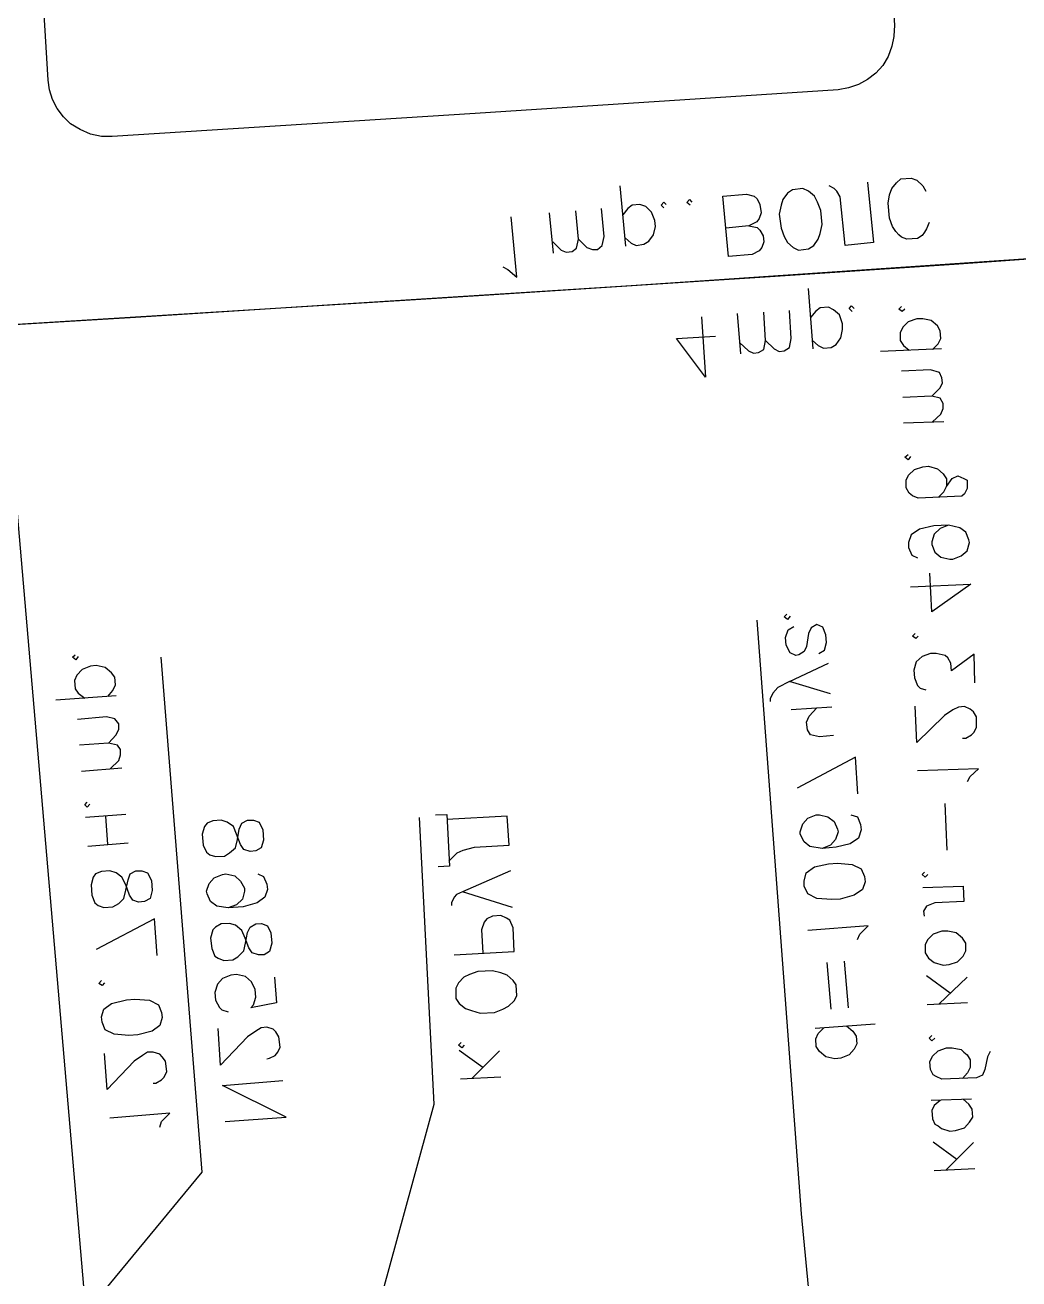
# Model space of a CAD drawing. Header units: metres. Extents: x 131 to 658, y 22 to 173.
# Drawn here: x 493.64 to 510.84, y 111.31 to 133.01 of the extents above; entities that cross this region are included whole.
import ezdxf

# ---------------------------------------------------------------- set-up
doc = ezdxf.new("R2010")
doc.units = ezdxf.units.M
for name, color, linetype in [('ELECTR_CABLE', 7, 'Continuous'), ('ELECTR_CABLE_COMM', 7, 'Continuous'), ('GRASS', 7, 'Continuous'), ('ROAD', 7, 'Continuous'), ('SEWER', 7, 'Continuous'), ('SIDEWALK_PATH', 7, 'Continuous'), ('WATER_PIPELINE', 7, 'Continuous')]:
    doc.layers.add(name, color=color, linetype=linetype)

msp = doc.modelspace()

# ---------------------------------------------------------------- linework, layer by layer
at = {"layer": 'ELECTR_CABLE'}
for points in [[(507.277, 127.409), (507.2, 128.452)], [(506.001, 127.52), (506.157, 127.376), (506.157, 127.376), (506.245, 127.332), (506.245, 127.332), (506.334, 127.343), (506.334, 127.343), (506.423, 127.398), (506.423, 127.398), (506.456, 127.554), (506.456, 127.554), (506.423, 128.042)], [(506.456, 127.554), (506.601, 127.409), (506.601, 127.409), (506.689, 127.365), (506.689, 127.365), (506.778, 127.376), (506.778, 127.376), (506.867, 127.432), (506.867, 127.432), (506.9, 127.587), (506.9, 127.587), (506.867, 128.075)], [(507.266, 127.554), (507.366, 127.465), (507.366, 127.465), (507.455, 127.42), (507.455, 127.42), (507.588, 127.432), (507.588, 127.432), (507.677, 127.487), (507.677, 127.487), (507.755, 127.598), (507.755, 127.598), (507.788, 127.742), (507.788, 127.742), (507.788, 127.842), (507.788, 127.842), (507.732, 127.997), (507.732, 127.997), (507.633, 128.086), (507.633, 128.086), (507.544, 128.131), (507.544, 128.131), (507.399, 128.12), (507.399, 128.12), (507.322, 128.064), (507.322, 128.064), (507.233, 127.953)], [(507.954, 128.053), (507.899, 128.108), (507.899, 128.108), (507.943, 128.153), (507.943, 128.153), (507.988, 128.108)], [(505.347, 127.964), (505.413, 126.921), (505.413, 126.921), (504.914, 127.587), (504.914, 127.587), (505.591, 127.631)], [(506.024, 127.321), (505.968, 128.02)]]:
    msp.add_lwpolyline(points, dxfattribs=at)
at = {"layer": 'ELECTR_CABLE_COMM'}
for points in [[(495.282, 103.917), (492.829, 132.436)], [(504.037, 129.185), (503.937, 130.228)], [(508.221, 130.294), (508.321, 129.251), (508.321, 129.251), (507.832, 129.196), (507.832, 129.196), (507.743, 130.039), (507.743, 130.039), (507.688, 130.139), (507.688, 130.139), (507.644, 130.184), (507.644, 130.184), (507.555, 130.228)], [(509.286, 129.595), (509.242, 129.484), (509.242, 129.484), (509.208, 129.429), (509.208, 129.429), (509.164, 129.373), (509.164, 129.373), (509.086, 129.318), (509.086, 129.318), (508.898, 129.307), (508.898, 129.307), (508.809, 129.34), (508.809, 129.34), (508.764, 129.385), (508.764, 129.385), (508.709, 129.44), (508.709, 129.44), (508.653, 129.529), (508.653, 129.529), (508.598, 129.673), (508.598, 129.673), (508.576, 129.928), (508.576, 129.928), (508.598, 130.073), (508.598, 130.073), (508.642, 130.184), (508.642, 130.184), (508.72, 130.283), (508.72, 130.283), (508.798, 130.35), (508.798, 130.35), (508.975, 130.361), (508.975, 130.361), (509.075, 130.328), (509.075, 130.328), (509.175, 130.228), (509.175, 130.228), (509.23, 130.139)], [(505.147, 129.895), (505.091, 129.939), (505.091, 129.939), (505.136, 129.995), (505.136, 129.995), (505.18, 129.95)], [(506.168, 129.54), (506.312, 129.507), (506.312, 129.507), (506.356, 129.462), (506.356, 129.462), (506.412, 129.362), (506.412, 129.362), (506.423, 129.263), (506.423, 129.263), (506.39, 129.163), (506.39, 129.163), (506.345, 129.107), (506.345, 129.107), (506.223, 129.041), (506.223, 129.041), (505.813, 129.007), (505.813, 129.007), (505.713, 130.05), (505.713, 130.05), (506.123, 130.084), (506.123, 130.084), (506.256, 130.05), (506.256, 130.05), (506.312, 130.006), (506.312, 130.006), (506.356, 129.906), (506.356, 129.906), (506.379, 129.762), (506.379, 129.762), (506.345, 129.662), (506.345, 129.662), (506.301, 129.607), (506.301, 129.607), (506.168, 129.54), (506.168, 129.54), (505.768, 129.496)], [(507.022, 129.118), (507.2, 129.14), (507.2, 129.14), (507.289, 129.196), (507.289, 129.196), (507.366, 129.307), (507.366, 129.307), (507.399, 129.407), (507.399, 129.407), (507.433, 129.562), (507.433, 129.562), (507.411, 129.806), (507.411, 129.806), (507.355, 129.95), (507.355, 129.95), (507.3, 130.05), (507.3, 130.05), (507.2, 130.139), (507.2, 130.139), (507.1, 130.184), (507.1, 130.184), (506.922, 130.161), (506.922, 130.161), (506.834, 130.106), (506.834, 130.106), (506.756, 129.995), (506.756, 129.995), (506.723, 129.895), (506.723, 129.895), (506.689, 129.74), (506.689, 129.74), (506.723, 129.496), (506.723, 129.496), (506.778, 129.351), (506.778, 129.351), (506.834, 129.251), (506.834, 129.251), (506.933, 129.163), (506.933, 129.163), (507.022, 129.118)], [(502.783, 129.063), (502.717, 129.762)], [(502.772, 129.263), (502.916, 129.118), (502.916, 129.118), (503.005, 129.085), (503.005, 129.085), (503.105, 129.096), (503.105, 129.096), (503.183, 129.152), (503.183, 129.152), (503.216, 129.307), (503.216, 129.307), (503.172, 129.795)], [(503.216, 129.307), (503.36, 129.163), (503.36, 129.163), (503.46, 129.129), (503.46, 129.129), (503.549, 129.129), (503.549, 129.129), (503.627, 129.196), (503.627, 129.196), (503.66, 129.351), (503.66, 129.351), (503.616, 129.84)], [(504.026, 129.329), (504.126, 129.24), (504.126, 129.24), (504.215, 129.196), (504.215, 129.196), (504.348, 129.218), (504.348, 129.218), (504.437, 129.274), (504.437, 129.274), (504.514, 129.385), (504.514, 129.385), (504.548, 129.529), (504.548, 129.529), (504.537, 129.629), (504.537, 129.629), (504.481, 129.773), (504.481, 129.773), (504.381, 129.873), (504.381, 129.873), (504.281, 129.906), (504.281, 129.906), (504.148, 129.895), (504.148, 129.895), (504.07, 129.84), (504.07, 129.84), (503.982, 129.729)], [(504.692, 129.851), (504.647, 129.895), (504.647, 129.895), (504.692, 129.95), (504.692, 129.95), (504.736, 129.906)], [(501.907, 128.83), (501.995, 128.785), (501.995, 128.785), (502.151, 128.652), (502.151, 128.652), (502.051, 129.695)], [(508.864, 128.097), (508.82, 128.053), (508.82, 128.053), (508.764, 128.097), (508.764, 128.097), (508.809, 128.142)], [(509.341, 127.398), (509.441, 127.498), (509.441, 127.498), (509.486, 127.587), (509.486, 127.587), (509.475, 127.72), (509.475, 127.72), (509.43, 127.809), (509.43, 127.809), (509.319, 127.898), (509.319, 127.898), (509.175, 127.931), (509.175, 127.931), (509.075, 127.931), (509.075, 127.931), (508.92, 127.875), (508.92, 127.875), (508.831, 127.787), (508.831, 127.787), (508.787, 127.687), (508.787, 127.687), (508.787, 127.554), (508.787, 127.554), (508.842, 127.465), (508.842, 127.465), (508.942, 127.387)], [(509.497, 127.409), (508.443, 127.365)], [(509.33, 126.588), (509.475, 126.732), (509.475, 126.732), (509.519, 126.821), (509.519, 126.821), (509.508, 126.91), (509.508, 126.91), (509.463, 126.999), (509.463, 126.999), (509.308, 127.043), (509.308, 127.043), (508.809, 127.021)], [(509.341, 126.144), (509.486, 126.277), (509.486, 126.277), (509.53, 126.377), (509.53, 126.377), (509.53, 126.466), (509.53, 126.466), (509.475, 126.555), (509.475, 126.555), (509.33, 126.588), (509.33, 126.588), (508.831, 126.566)], [(509.541, 126.144), (508.842, 126.122)], [(508.964, 125.545), (508.92, 125.49), (508.92, 125.49), (508.864, 125.534), (508.864, 125.534), (508.92, 125.578)], [(509.452, 124.846), (509.541, 124.935), (509.541, 124.935), (509.586, 125.024), (509.586, 125.024), (509.685, 125.168), (509.685, 125.168), (509.785, 125.212), (509.785, 125.212), (509.885, 125.168), (509.885, 125.168), (509.941, 125.135), (509.941, 125.135), (509.941, 124.99), (509.941, 124.99), (509.896, 124.901), (509.896, 124.901), (509.852, 124.857), (509.852, 124.857), (509.097, 124.824), (509.097, 124.824), (508.997, 124.868), (508.997, 124.868), (508.942, 124.913), (508.942, 124.913), (508.886, 125.001), (508.886, 125.001), (508.886, 125.135), (508.886, 125.135), (508.931, 125.223), (508.931, 125.223), (509.031, 125.323), (509.031, 125.323), (509.175, 125.368), (509.175, 125.368), (509.275, 125.379), (509.275, 125.379), (509.43, 125.334), (509.43, 125.334), (509.53, 125.245), (509.53, 125.245), (509.586, 125.157), (509.586, 125.157), (509.586, 125.024)], [(509.619, 124.358), (509.475, 124.302), (509.475, 124.302), (509.375, 124.202), (509.375, 124.202), (509.33, 124.069), (509.33, 124.069), (509.33, 124.025), (509.33, 124.025), (509.386, 123.892), (509.386, 123.892), (509.486, 123.803), (509.486, 123.803), (509.641, 123.77), (509.641, 123.77), (509.697, 123.77), (509.697, 123.77), (509.841, 123.825), (509.841, 123.825), (509.941, 123.914), (509.941, 123.914), (509.985, 124.058), (509.985, 124.058), (509.974, 124.103), (509.974, 124.103), (509.918, 124.236), (509.918, 124.236), (509.819, 124.313), (509.819, 124.313), (509.619, 124.358), (509.619, 124.358), (509.364, 124.347), (509.364, 124.347), (509.12, 124.291), (509.12, 124.291), (508.975, 124.191), (508.975, 124.191), (508.931, 124.058), (508.931, 124.058), (508.931, 123.969), (508.931, 123.969), (508.986, 123.836), (508.986, 123.836), (509.086, 123.792)], [(508.964, 123.292), (510.007, 123.337), (510.007, 123.337), (509.33, 122.86), (509.33, 122.86), (509.297, 123.525)], [(509.097, 122.438), (509.053, 122.394), (509.053, 122.394), (508.997, 122.438), (508.997, 122.438), (509.042, 122.482)], [(510.074, 121.628), (510.063, 122.127), (510.063, 122.127), (509.674, 121.839), (509.674, 121.839), (509.663, 121.972), (509.663, 121.972), (509.608, 122.061), (509.608, 122.061), (509.563, 122.105), (509.563, 122.105), (509.408, 122.138), (509.408, 122.138), (509.308, 122.138), (509.308, 122.138), (509.164, 122.083), (509.164, 122.083), (509.064, 121.994), (509.064, 121.994), (509.02, 121.85), (509.02, 121.85), (509.031, 121.717), (509.031, 121.717), (509.086, 121.584), (509.086, 121.584), (509.131, 121.539), (509.131, 121.539), (509.23, 121.506)], [(509.863, 120.674), (509.918, 120.674), (509.918, 120.674), (510.018, 120.729), (510.018, 120.729), (510.063, 120.773), (510.063, 120.773), (510.107, 120.862), (510.107, 120.862), (510.107, 121.04), (510.107, 121.04), (510.052, 121.129), (510.052, 121.129), (509.996, 121.173), (509.996, 121.173), (509.896, 121.217), (509.896, 121.217), (509.796, 121.206), (509.796, 121.206), (509.697, 121.162), (509.697, 121.162), (509.552, 121.062), (509.552, 121.062), (509.075, 120.596), (509.075, 120.596), (509.042, 121.228)], [(509.952, 119.919), (509.996, 120.008), (509.996, 120.008), (510.14, 120.141), (510.14, 120.141), (509.086, 120.108)], [(500.741, 119.342), (500.941, 119.353), (500.941, 119.353), (500.986, 118.454), (500.986, 118.454), (500.786, 118.443)], [(509.597, 118.732), (509.563, 119.542)], [(496.913, 101.41), (496.913, 100.433), (496.913, 100.433), (500.719, 114.337), (500.719, 114.337), (500.464, 119.298)], [(500.974, 118.543), (501.119, 118.687), (501.119, 118.687), (501.219, 118.732), (501.219, 118.732), (501.418, 118.787), (501.418, 118.787), (502.018, 118.82), (502.018, 118.82), (501.984, 119.32), (501.984, 119.32), (500.941, 119.264)], [(502.04, 118.377), (501.208, 118.01), (501.208, 118.01), (501.108, 117.966), (501.108, 117.966), (501.063, 117.922), (501.063, 117.922), (501.019, 117.822), (501.019, 117.822), (501.019, 117.777)], [(509.264, 118.31), (509.219, 118.266), (509.219, 118.266), (509.164, 118.31), (509.164, 118.31), (509.208, 118.354)], [(509.175, 118.088), (509.874, 118.11), (509.874, 118.11), (509.885, 117.844), (509.885, 117.844), (509.386, 117.822), (509.386, 117.822), (509.242, 117.766), (509.242, 117.766), (509.186, 117.677), (509.186, 117.677), (509.197, 117.589)], [(502.073, 117.744), (501.208, 118.01)], [(501.063, 116.923), (502.106, 116.978), (502.106, 116.978), (502.084, 117.389), (502.084, 117.389), (502.029, 117.522), (502.029, 117.522), (501.973, 117.555), (501.973, 117.555), (501.873, 117.6), (501.873, 117.6), (501.729, 117.589), (501.729, 117.589), (501.629, 117.544), (501.629, 117.544), (501.585, 117.489), (501.585, 117.489), (501.54, 117.356), (501.54, 117.356), (501.563, 116.956)], [(509.918, 116.989), (509.918, 117.123), (509.918, 117.123), (509.863, 117.211), (509.863, 117.211), (509.752, 117.3), (509.752, 117.3), (509.608, 117.333), (509.608, 117.333), (509.508, 117.333), (509.508, 117.333), (509.353, 117.278), (509.353, 117.278), (509.264, 117.189), (509.264, 117.189), (509.219, 117.1), (509.219, 117.1), (509.219, 116.956), (509.219, 116.956), (509.275, 116.867), (509.275, 116.867), (509.375, 116.79), (509.375, 116.79), (509.53, 116.745), (509.53, 116.745), (509.63, 116.756), (509.63, 116.756), (509.774, 116.801), (509.774, 116.801), (509.874, 116.901), (509.874, 116.901), (509.918, 116.989)], [(502.151, 116.213), (502.14, 116.401), (502.14, 116.401), (502.084, 116.479), (502.084, 116.479), (501.984, 116.568), (501.984, 116.568), (501.873, 116.612), (501.873, 116.612), (501.729, 116.645), (501.729, 116.645), (501.474, 116.634), (501.474, 116.634), (501.33, 116.579), (501.33, 116.579), (501.23, 116.535), (501.23, 116.535), (501.141, 116.435), (501.141, 116.435), (501.097, 116.346), (501.097, 116.346), (501.097, 116.168), (501.097, 116.168), (501.152, 116.08), (501.152, 116.08), (501.263, 115.991), (501.263, 115.991), (501.363, 115.957), (501.363, 115.957), (501.518, 115.913), (501.518, 115.913), (501.762, 115.924), (501.762, 115.924), (501.907, 115.98), (501.907, 115.98), (502.006, 116.035), (502.006, 116.035), (502.106, 116.124), (502.106, 116.124), (502.151, 116.213)], [(509.652, 116.257), (509.242, 116.557)], [(509.941, 116.535), (509.452, 116.068)], [(509.952, 116.091), (509.253, 116.057)], [(509.386, 115.48), (509.33, 115.436), (509.33, 115.436), (509.286, 115.48), (509.286, 115.48), (509.33, 115.525)], [(501.241, 115.358), (501.196, 115.314), (501.196, 115.314), (501.141, 115.358), (501.141, 115.358), (501.185, 115.403)], [(501.563, 114.97), (501.152, 115.269)], [(501.851, 115.258), (501.374, 114.781)], [(510.34, 115.247), (510.296, 115.159), (510.296, 115.159), (510.251, 114.937), (510.251, 114.937), (510.207, 114.837), (510.207, 114.837), (510.107, 114.792), (510.107, 114.792), (509.508, 114.77), (509.508, 114.77), (509.408, 114.815), (509.408, 114.815), (509.353, 114.848), (509.353, 114.848), (509.308, 114.937), (509.308, 114.937), (509.297, 115.07), (509.297, 115.07), (509.341, 115.17), (509.341, 115.17), (509.441, 115.258), (509.441, 115.258), (509.586, 115.314), (509.586, 115.314), (509.685, 115.314), (509.685, 115.314), (509.841, 115.281), (509.841, 115.281), (509.885, 115.236), (509.885, 115.236), (509.941, 115.192), (509.941, 115.192), (509.996, 115.103), (509.996, 115.103), (509.996, 114.97), (509.996, 114.97), (509.952, 114.881), (509.952, 114.881), (509.863, 114.781)], [(501.873, 114.803), (501.174, 114.77)], [(510.018, 114.426), (509.319, 114.404)], [(509.475, 114.404), (509.375, 114.315), (509.375, 114.315), (509.33, 114.226), (509.33, 114.226), (509.341, 114.082), (509.341, 114.082), (509.386, 113.993), (509.386, 113.993), (509.441, 113.96), (509.441, 113.96), (509.497, 113.916), (509.497, 113.916), (509.641, 113.871), (509.641, 113.871), (509.741, 113.882), (509.741, 113.882), (509.896, 113.927), (509.896, 113.927), (509.985, 114.027), (509.985, 114.027), (510.041, 114.115), (510.041, 114.115), (510.029, 114.249), (510.029, 114.249), (509.974, 114.337), (509.974, 114.337), (509.874, 114.426)], [(509.763, 113.383), (509.353, 113.683)], [(510.052, 113.672), (509.574, 113.194)], [(510.074, 113.217), (509.375, 113.183)]]:
    msp.add_lwpolyline(points, dxfattribs=at)
at = {"layer": 'GRASS'}
msp.add_lwpolyline([(508.542, 135.355), (508.687, 133.002), (508.676, 132.825), (508.676, 132.813), (508.642, 132.647), (508.576, 132.469), (508.487, 132.314), (508.365, 132.181), (508.221, 132.07), (508.065, 131.981), (507.888, 131.926), (507.71, 131.892), (501.429, 131.482), (495.149, 131.082), (494.96, 131.082), (494.771, 131.127), (494.594, 131.204), (494.427, 131.304), (494.305, 131.426), (494.194, 131.571), (494.117, 131.726), (494.061, 131.892), (494.039, 132.059), (493.928, 133.868)], dxfattribs=at)
at = {"layer": 'ROAD'}
msp.add_lwpolyline([(467.051, 126.366), (476.905, 126.888), (478.159, 126.954), (484.618, 127.31), (485.661, 127.365), (486.038, 127.387), (486.437, 127.409), (486.837, 127.432), (487.247, 127.465), (487.248, 127.465), (488.046, 127.509), (488.435, 127.531), (488.801, 127.554), (489.145, 127.565), (489.456, 127.587), (489.733, 127.609), (489.977, 127.62), (490.177, 127.631), (491.076, 127.687), (500.397, 128.264), (501.485, 128.33), (506.534, 128.663), (509.718, 128.874), (511.572, 129.007)], dxfattribs=at)
at = {"layer": 'SEWER'}
for points in [[(506.878, 122.782), (506.834, 122.727), (506.834, 122.727), (506.778, 122.771), (506.778, 122.771), (506.822, 122.815)], [(507.311, 107.335), (507.655, 106.425), (507.655, 106.425), (507.078, 112.44), (507.078, 112.44), (506.312, 122.715)], [(507.377, 122.138), (507.477, 122.194), (507.477, 122.194), (507.51, 122.327), (507.51, 122.327), (507.499, 122.46), (507.499, 122.46), (507.444, 122.593), (507.444, 122.593), (507.344, 122.638), (507.344, 122.638), (507.244, 122.582), (507.244, 122.582), (507.2, 122.482), (507.2, 122.482), (507.166, 122.26), (507.166, 122.26), (507.122, 122.172), (507.122, 122.172), (507.033, 122.116), (507.033, 122.116), (506.978, 122.105), (506.978, 122.105), (506.878, 122.149), (506.878, 122.149), (506.811, 122.283), (506.811, 122.283), (506.8, 122.416), (506.8, 122.416), (506.845, 122.549), (506.845, 122.549), (506.945, 122.604)], [(507.577, 121.439), (506.867, 121.65), (506.867, 121.65), (507.544, 121.972)], [(506.867, 121.65), (506.667, 121.55), (506.667, 121.55), (506.578, 121.45), (506.578, 121.45), (506.534, 121.351), (506.534, 121.351), (506.534, 121.306)], [(507.599, 121.206), (506.9, 121.162)], [(507.633, 120.718), (507.388, 120.696), (507.388, 120.696), (507.233, 120.729), (507.233, 120.729), (507.178, 120.818), (507.178, 120.818), (507.166, 120.951), (507.166, 120.951), (507.211, 121.051), (507.211, 121.051), (507.344, 121.195)], [(508.054, 119.708), (508.01, 120.341), (508.01, 120.341), (507, 119.808)], [(507.932, 119.342), (508.043, 119.309), (508.043, 119.309), (508.099, 119.176), (508.099, 119.176), (508.11, 119.087), (508.11, 119.087), (508.065, 118.943), (508.065, 118.943), (507.921, 118.843), (507.921, 118.843), (507.677, 118.787), (507.677, 118.787), (507.433, 118.765), (507.433, 118.765), (507.222, 118.798), (507.222, 118.798), (507.122, 118.876), (507.122, 118.876), (507.055, 119.009), (507.055, 119.009), (507.055, 119.053), (507.055, 119.053), (507.1, 119.187), (507.1, 119.187), (507.189, 119.287), (507.189, 119.287), (507.333, 119.342), (507.333, 119.342), (507.388, 119.342), (507.388, 119.342), (507.533, 119.309), (507.533, 119.309), (507.644, 119.231), (507.644, 119.231), (507.699, 119.098), (507.699, 119.098), (507.71, 119.053), (507.71, 119.053), (507.666, 118.92), (507.666, 118.92), (507.577, 118.82), (507.577, 118.82), (507.433, 118.765)], [(508.176, 118.188), (508.132, 118.055), (508.132, 118.055), (507.988, 117.955), (507.988, 117.955), (507.743, 117.888), (507.743, 117.888), (507.599, 117.877), (507.599, 117.877), (507.344, 117.899), (507.344, 117.899), (507.189, 117.977), (507.189, 117.977), (507.122, 118.11), (507.122, 118.11), (507.122, 118.199), (507.122, 118.199), (507.155, 118.343), (507.155, 118.343), (507.3, 118.443), (507.3, 118.443), (507.544, 118.499), (507.544, 118.499), (507.699, 118.51), (507.699, 118.51), (507.954, 118.488), (507.954, 118.488), (508.11, 118.41), (508.11, 118.41), (508.165, 118.277), (508.165, 118.277), (508.176, 118.188)], [(508.043, 117.189), (508.087, 117.278), (508.087, 117.278), (508.232, 117.422), (508.232, 117.422), (507.189, 117.345)], [(507.588, 115.98), (507.522, 116.79)], [(507.888, 116.002), (507.821, 116.812)], [(508.354, 115.724), (507.311, 115.647)], [(507.854, 115.691), (507.965, 115.602), (507.965, 115.602), (508.021, 115.514), (508.021, 115.514), (508.032, 115.38), (508.032, 115.38), (507.988, 115.292), (507.988, 115.292), (507.899, 115.192), (507.899, 115.192), (507.755, 115.136), (507.755, 115.136), (507.655, 115.125), (507.655, 115.125), (507.499, 115.159), (507.499, 115.159), (507.388, 115.247), (507.388, 115.247), (507.333, 115.336), (507.333, 115.336), (507.322, 115.469), (507.322, 115.469), (507.366, 115.558), (507.366, 115.558), (507.466, 115.658)]]:
    msp.add_lwpolyline(points, dxfattribs=at)
at = {"layer": 'SIDEWALK_PATH'}
msp.add_lwpolyline([(512.704, 129.085), (504.126, 128.497), (499.055, 128.175), (495.548, 127.953), (493.362, 127.82), (486.959, 127.443), (486.804, 130.084), (486.771, 130.672), (486.693, 131.904), (486.649, 132.248), (486.571, 132.592), (486.46, 132.924), (486.449, 132.947), (486.305, 133.246)], dxfattribs=at)
at = {"layer": 'WATER_PIPELINE'}
for points in [[(482.432, 96.294), (482.032, 95.395), (482.032, 95.395), (496.702, 113.161), (496.702, 113.161), (495.992, 122.072)], [(494.561, 122.083), (494.516, 122.027), (494.516, 122.027), (494.461, 122.072), (494.461, 122.072), (494.505, 122.116)], [(495.071, 121.395), (495.16, 121.495), (495.16, 121.495), (495.204, 121.595), (495.204, 121.595), (495.193, 121.728), (495.193, 121.728), (495.138, 121.805), (495.138, 121.805), (495.027, 121.894), (495.027, 121.894), (494.871, 121.928), (494.871, 121.928), (494.771, 121.916), (494.771, 121.916), (494.627, 121.861), (494.627, 121.861), (494.538, 121.761), (494.538, 121.761), (494.494, 121.672), (494.494, 121.672), (494.505, 121.528), (494.505, 121.528), (494.561, 121.45), (494.561, 121.45), (494.671, 121.362)], [(495.215, 121.406), (494.172, 121.328)], [(495.082, 120.585), (495.215, 120.729), (495.215, 120.729), (495.26, 120.829), (495.26, 120.829), (495.26, 120.918), (495.26, 120.918), (495.193, 121.007), (495.193, 121.007), (495.049, 121.04), (495.049, 121.04), (494.549, 120.995)], [(495.115, 120.141), (495.26, 120.285), (495.26, 120.285), (495.293, 120.385), (495.293, 120.385), (495.293, 120.474), (495.293, 120.474), (495.237, 120.552), (495.237, 120.552), (495.082, 120.585), (495.082, 120.585), (494.583, 120.552)], [(495.315, 120.152), (494.616, 120.097)], [(494.76, 119.531), (494.716, 119.475), (494.716, 119.475), (494.671, 119.52), (494.671, 119.52), (494.716, 119.564)], [(495.382, 119.353), (494.683, 119.298)], [(495.071, 118.832), (495.038, 119.32)], [(497.767, 118.909), (497.723, 118.776), (497.723, 118.776), (497.634, 118.721), (497.634, 118.721), (497.534, 118.709), (497.534, 118.709), (497.424, 118.743), (497.424, 118.743), (497.368, 118.832), (497.368, 118.832), (497.301, 119.009), (497.301, 119.009), (497.246, 119.142), (497.246, 119.142), (497.135, 119.22), (497.135, 119.22), (497.035, 119.253), (497.035, 119.253), (496.891, 119.242), (496.891, 119.242), (496.791, 119.198), (496.791, 119.198), (496.747, 119.142), (496.747, 119.142), (496.702, 119.009), (496.702, 119.009), (496.724, 118.82), (496.724, 118.82), (496.78, 118.698), (496.78, 118.698), (496.835, 118.654), (496.835, 118.654), (496.935, 118.621), (496.935, 118.621), (497.091, 118.632), (497.091, 118.632), (497.179, 118.687), (497.179, 118.687), (497.279, 118.776), (497.279, 118.776), (497.313, 118.92), (497.313, 118.92), (497.346, 119.098), (497.346, 119.098), (497.39, 119.198), (497.39, 119.198), (497.49, 119.253), (497.49, 119.253), (497.59, 119.253), (497.59, 119.253), (497.69, 119.22), (497.69, 119.22), (497.756, 119.087), (497.756, 119.087), (497.767, 118.909)], [(495.426, 118.854), (494.727, 118.798)], [(495.837, 118.033), (495.803, 117.899), (495.803, 117.899), (495.704, 117.844), (495.704, 117.844), (495.604, 117.833), (495.604, 117.833), (495.504, 117.866), (495.504, 117.866), (495.448, 117.955), (495.448, 117.955), (495.382, 118.132), (495.382, 118.132), (495.315, 118.266), (495.315, 118.266), (495.215, 118.343), (495.215, 118.343), (495.104, 118.377), (495.104, 118.377), (494.96, 118.365), (494.96, 118.365), (494.86, 118.321), (494.86, 118.321), (494.816, 118.266), (494.816, 118.266), (494.782, 118.132), (494.782, 118.132), (494.794, 117.955), (494.794, 117.955), (494.849, 117.822), (494.849, 117.822), (494.905, 117.777), (494.905, 117.777), (495.004, 117.744), (495.004, 117.744), (495.16, 117.755), (495.16, 117.755), (495.26, 117.811), (495.26, 117.811), (495.348, 117.899), (495.348, 117.899), (495.382, 118.044), (495.382, 118.044), (495.426, 118.221), (495.426, 118.221), (495.459, 118.321), (495.459, 118.321), (495.559, 118.377), (495.559, 118.377), (495.659, 118.377), (495.659, 118.377), (495.759, 118.343), (495.759, 118.343), (495.826, 118.21), (495.826, 118.21), (495.837, 118.033)], [(497.668, 118.321), (497.767, 118.277), (497.767, 118.277), (497.823, 118.144), (497.823, 118.144), (497.834, 118.055), (497.834, 118.055), (497.79, 117.922), (497.79, 117.922), (497.657, 117.822), (497.657, 117.822), (497.412, 117.755), (497.412, 117.755), (497.157, 117.733), (497.157, 117.733), (496.957, 117.766), (496.957, 117.766), (496.846, 117.844), (496.846, 117.844), (496.791, 117.977), (496.791, 117.977), (496.78, 118.021), (496.78, 118.021), (496.824, 118.155), (496.824, 118.155), (496.913, 118.255), (496.913, 118.255), (497.057, 118.31), (497.057, 118.31), (497.113, 118.321), (497.113, 118.321), (497.268, 118.288), (497.268, 118.288), (497.368, 118.199), (497.368, 118.199), (497.435, 118.077), (497.435, 118.077), (497.435, 118.021), (497.435, 118.021), (497.401, 117.888), (497.401, 117.888), (497.301, 117.788), (497.301, 117.788), (497.157, 117.733)], [(495.925, 116.912), (495.881, 117.544), (495.881, 117.544), (494.871, 117.012)], [(497.912, 117.123), (497.867, 116.978), (497.867, 116.978), (497.779, 116.923), (497.779, 116.923), (497.679, 116.923), (497.679, 116.923), (497.568, 116.956), (497.568, 116.956), (497.512, 117.045), (497.512, 117.045), (497.446, 117.211), (497.446, 117.211), (497.39, 117.345), (497.39, 117.345), (497.279, 117.433), (497.279, 117.433), (497.179, 117.467), (497.179, 117.467), (497.035, 117.456), (497.035, 117.456), (496.935, 117.4), (496.935, 117.4), (496.891, 117.356), (496.891, 117.356), (496.846, 117.211), (496.846, 117.211), (496.869, 117.034), (496.869, 117.034), (496.924, 116.901), (496.924, 116.901), (496.98, 116.867), (496.98, 116.867), (497.079, 116.823), (497.079, 116.823), (497.235, 116.834), (497.235, 116.834), (497.324, 116.89), (497.324, 116.89), (497.424, 116.989), (497.424, 116.989), (497.457, 117.123), (497.457, 117.123), (497.49, 117.311), (497.49, 117.311), (497.534, 117.4), (497.534, 117.4), (497.634, 117.456), (497.634, 117.456), (497.734, 117.467), (497.734, 117.467), (497.834, 117.422), (497.834, 117.422), (497.89, 117.3), (497.89, 117.3), (497.912, 117.123)], [(497.956, 116.535), (497.989, 116.091), (497.989, 116.091), (497.546, 116.002), (497.546, 116.002), (497.59, 116.057), (497.59, 116.057), (497.634, 116.191), (497.634, 116.191), (497.623, 116.324), (497.623, 116.324), (497.557, 116.457), (497.557, 116.457), (497.457, 116.546), (497.457, 116.546), (497.301, 116.579), (497.301, 116.579), (497.202, 116.568), (497.202, 116.568), (497.057, 116.512), (497.057, 116.512), (496.969, 116.412), (496.969, 116.412), (496.924, 116.268), (496.924, 116.268), (496.935, 116.135), (496.935, 116.135), (497.002, 116.013), (497.002, 116.013), (497.046, 115.969), (497.046, 115.969), (497.157, 115.935)], [(495.016, 116.435), (494.971, 116.39), (494.971, 116.39), (494.916, 116.424), (494.916, 116.424), (494.96, 116.479)], [(496.014, 115.835), (495.97, 115.702), (495.97, 115.702), (495.837, 115.602), (495.837, 115.602), (495.593, 115.536), (495.593, 115.536), (495.437, 115.525), (495.437, 115.525), (495.182, 115.547), (495.182, 115.547), (495.027, 115.625), (495.027, 115.625), (494.971, 115.758), (494.971, 115.758), (494.96, 115.847), (494.96, 115.847), (495.004, 115.98), (495.004, 115.98), (495.138, 116.08), (495.138, 116.08), (495.393, 116.146), (495.393, 116.146), (495.537, 116.157), (495.537, 116.157), (495.792, 116.135), (495.792, 116.135), (495.948, 116.057), (495.948, 116.057), (496.003, 115.924), (496.003, 115.924), (496.014, 115.835)], [(497.823, 115.125), (497.867, 115.136), (497.867, 115.136), (497.967, 115.181), (497.967, 115.181), (498.012, 115.236), (498.012, 115.236), (498.056, 115.325), (498.056, 115.325), (498.034, 115.503), (498.034, 115.503), (497.978, 115.591), (497.978, 115.591), (497.934, 115.636), (497.934, 115.636), (497.823, 115.669), (497.823, 115.669), (497.723, 115.658), (497.723, 115.658), (497.634, 115.602), (497.634, 115.602), (497.49, 115.503), (497.49, 115.503), (497.024, 115.014), (497.024, 115.014), (496.98, 115.647)], [(495.859, 114.704), (495.903, 114.704), (495.903, 114.704), (496.003, 114.759), (496.003, 114.759), (496.047, 114.803), (496.047, 114.803), (496.092, 114.903), (496.092, 114.903), (496.07, 115.081), (496.07, 115.081), (496.014, 115.159), (496.014, 115.159), (495.97, 115.203), (495.97, 115.203), (495.859, 115.236), (495.859, 115.236), (495.759, 115.236), (495.759, 115.236), (495.67, 115.181), (495.67, 115.181), (495.526, 115.081), (495.526, 115.081), (495.06, 114.593), (495.06, 114.593), (495.016, 115.214)], [(497.102, 114.038), (498.156, 114.115), (498.156, 114.115), (497.057, 114.659), (497.057, 114.659), (498.1, 114.748)], [(495.97, 113.938), (496.003, 114.038), (496.003, 114.038), (496.147, 114.182), (496.147, 114.182), (495.104, 114.093)]]:
    msp.add_lwpolyline(points, dxfattribs=at)

doc.saveas('drawing.dxf')
